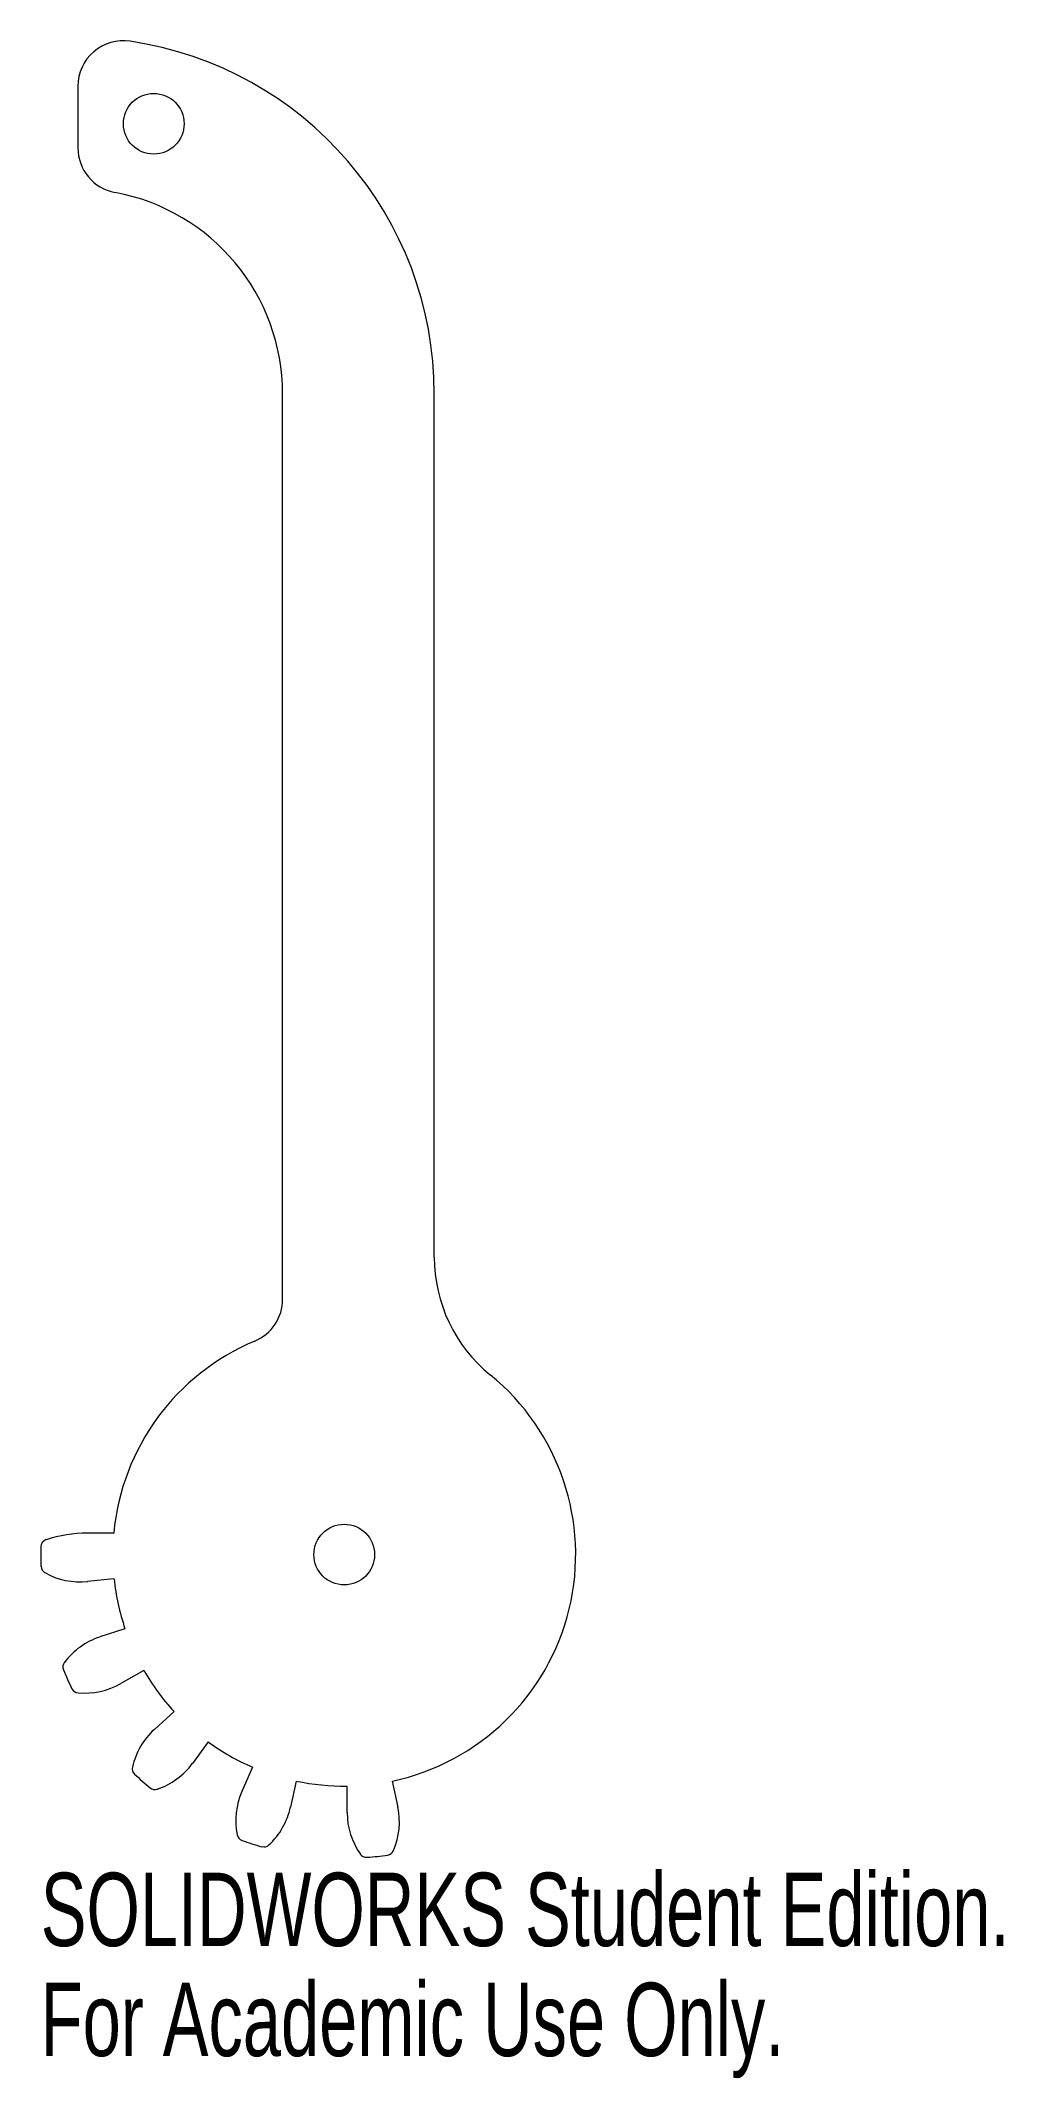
# Model space of a CAD drawing. Header units: millimetres. Extents: x -20 to 43, y -56 to 78.
import ezdxf

# ---------------------------------------------------------------- set-up
doc = ezdxf.new("R2010")
doc.units = ezdxf.units.MM
doc.styles.add('SLDTEXTSTYLE0', font='TXT', dxfattribs={"width": 0.7})

msp = doc.modelspace()

# ---------------------------------------------------------------- linework, layer by layer
at = {"color": 7, "linetype": 'Continuous', "lineweight": 15}
for p, q in [((-17.56, 74.87), (-17.56, 70.82)), ((-4.06, -5.07), (-4.06, 54.59)), ((5.94, -2.31), (5.94, 54.59)), ((-15.19, -20.5), (-16.93, -20.5)), ((-15.18, -23.5), (-16.92, -23.69)), ((-14.46, -26.8), (-16.12, -27.34)), ((-13.22, -29.54), (-14.73, -30.41)), ((-11.22, -32.26), (-12.52, -33.43)), ((-8.97, -34.25), (-10, -35.67)), ((-6.04, -35.92), (-6.75, -37.52)), ((-3.17, -36.84), (-3.54, -38.55)), ((0.18, -37.17), (0.18, -38.92)), ((3.17, -36.84), (3.54, -38.55))]:
    msp.add_line(p, q, dxfattribs=at)
for centre in [(-12.56, 72.4), (0, -21.91)]:
    msp.add_circle(centre, 2, dxfattribs=at)
for centre, radius, start, end in [((-14.56, 74.87), 3, 81.585, 180), ((-17.56, 54.59), 23.5, 0, 81.585), ((-14.56, 70.82), 3, 180, 259.5243), ((-17.56, 54.59), 13.5, 0, 79.5243), ((15.94, -2.31), 10, 180, 230.8865), ((-7.06, -5.07), 3, 292.7608, 0), ((0, -21.91), 15.26, 112.7608, 174.6901), ((0, -21.91), 15.26, 281.9962, 50.8865), ((0, -21.91), 20.01, 178.5159, 182.2249), ((-19.5, -21.4), 0.5, 108.0042, 178.5159), ((-16.93, -29.31), 8.81, 90, 108.0042), ((-19.49, -22.67), 0.5, 182.2249, 240.6265), ((-17.41, -18.97), 4.74, 240.6265, 276), ((0, -21.91), 15.26, 185.9962, 198.6861), ((-14.64, -31.85), 4.74, 108.1158, 143.3426), ((-18.05, -29.31), 0.5, 143.3426, 202.3062), ((0, -21.91), 20.01, 202.3062, 206.2249), ((0, -21.91), 15.26, 209.9962, 222.6861), ((-17.5, -30.53), 0.5, 206.2249, 264.6265), ((-17.1, -26.3), 4.74, 264.6265, 300), ((-9.34, -36.95), 4.74, 132.1158, 167.3426), ((0, -21.91), 15.26, 233.9962, 246.6861), ((-13.48, -36.02), 0.5, 167.3426, 226.3062), ((-13.84, -32.88), 4.74, 288.6265, 324), ((0, -21.91), 20.01, 226.3062, 230.2249), ((-12.48, -36.9), 0.5, 230.2249, 288.6265), ((-2.41, -39.44), 4.74, 156.1158, 191.3426), ((0, -21.91), 15.26, 257.9962, 270.6861), ((-8.18, -37.56), 4.74, 312.6265, 348), ((4.93, -38.91), 4.74, 180.1158, 215.3426), ((-1.1, -39.53), 4.74, 336.6265, 12), ((-6.57, -40.28), 0.5, 191.3426, 250.3062), ((0, -21.91), 20.01, 250.3062, 254.2249), ((-5.3, -40.68), 0.5, 254.2249, 312.6265), ((2.79, -41.22), 0.5, 278.2249, 336.6265), ((1.46, -41.36), 0.5, 215.3426, 274.3062), ((0, -21.91), 20.01, 274.3062, 278.2249)]:
    msp.add_arc(centre, radius, start, end, dxfattribs=at)

# ---------------------------------------------------------------- texts
at = {"color": 7, "linetype": 'Continuous', "char_height": 4.8336, "attachment_point": 1, "style": 'SLDTEXTSTYLE0'}
for s, insert in [('SOLIDWORKS Student Edition.', (-20.01, -42.88)), ('For Academic Use Only.', (-20.01, -50.13))]:
    msp.add_mtext(s, dxfattribs=dict(at, insert=insert))

doc.saveas('drawing.dxf')
